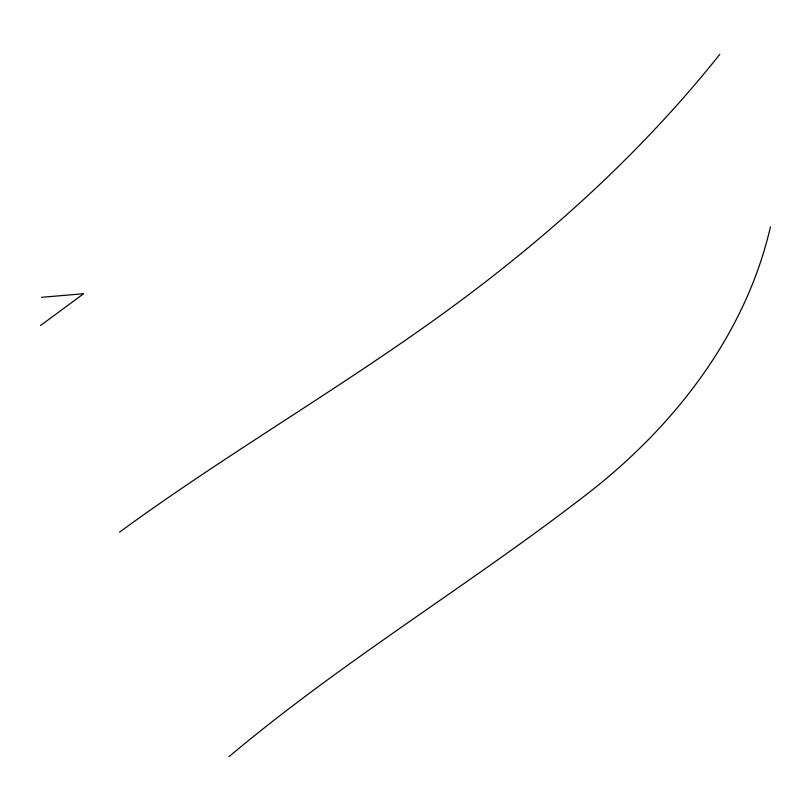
<?xml version="1.0" encoding="UTF-8"?>
<svg xmlns="http://www.w3.org/2000/svg" width="811" height="811" viewBox="0 0 811 811"><rect width="100%" height="100%" fill="white"/><g stroke="black" fill="none" stroke-linecap="round" stroke-linejoin="round"><path stroke-width="1.22" d="M770.45 226.857C745.684 334.081 675.462 424.802 590.043 491.73C472.164 583.403 343.398 660.357 228.986 756.683M719.823 54.317C637.902 157.172 538.909 245.358 432.03 321.541C329.753 394.582 220.937 457.951 119.481 532.178M40.55 325.505L83.665 293.704L41.523 297.323"/></g></svg>
